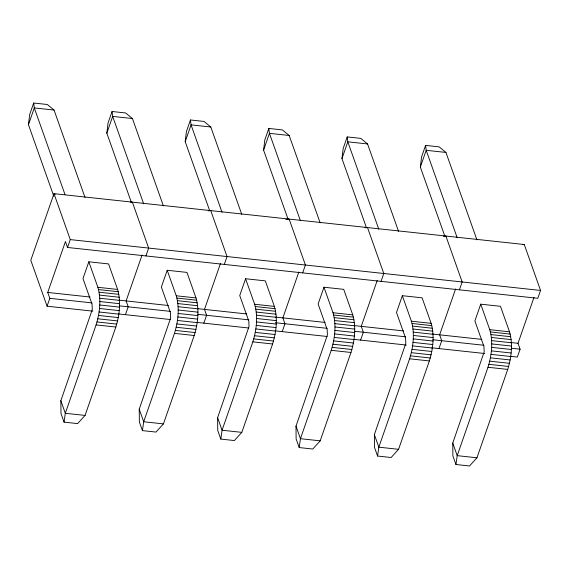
<?xml version="1.0" encoding="UTF-8"?>
<svg xmlns="http://www.w3.org/2000/svg" width="569" height="569" viewBox="0 0 569 569"><rect width="100%" height="100%" fill="white"/><g stroke="black" fill="none" stroke-linecap="round" stroke-linejoin="round"><path stroke-width="0.85" d="M64.048 422.134L65.307 413.272L96.083 324.899C99.817 312.865 101.367 299.571 97.868 287.302L88.828 261.79L108.572 263.924L117.612 289.436C121.119 301.705 119.561 315.006 115.834 327.04L85.058 415.413L77.619 423.599L64.048 422.134L60.983 413.499L60.855 400.711L92.285 309.508L92.022 304.088L82.982 278.575L88.828 261.79M142.428 430.612L143.687 421.75L174.463 333.377C178.197 321.343 179.747 308.049 176.248 295.78L167.208 270.268L186.952 272.402L195.992 297.914C199.499 310.183 197.941 323.477 194.214 335.511L163.438 423.884L155.998 432.077L142.428 430.612L139.362 421.97L139.234 409.189L170.664 317.979L170.401 312.559L161.361 287.046L167.208 270.268M220.808 439.083L222.066 430.221L252.842 341.848C256.576 329.814 258.127 316.52 254.628 304.251L245.588 278.739L265.332 280.873L274.372 306.392C277.878 318.654 276.321 331.955 272.594 343.989L241.818 432.362L234.385 440.555L220.808 439.083L217.742 430.449L217.614 417.66L249.044 326.457L248.781 321.037L239.741 295.524L245.588 278.739M299.187 447.561L300.446 438.699L331.222 350.326C334.956 338.292 336.507 324.999 333.007 312.73L323.967 287.217L343.712 289.351L352.759 314.863C356.258 327.132 354.7 340.426 350.973 352.46L320.198 440.833L312.765 449.026L299.187 447.561L296.122 438.927L295.994 426.138L327.424 334.935L327.161 329.515L318.121 303.995L323.967 287.217M377.567 456.032L378.826 447.17L409.602 358.797C413.336 346.77 414.886 333.47 411.387 321.201L402.347 295.688L422.091 297.822L431.138 323.341C434.638 335.61 433.08 348.904 429.353 360.938L398.577 449.311L391.145 457.504L377.567 456.032L374.502 447.398L374.374 434.609L405.804 343.406L405.541 337.986L396.501 312.473L402.347 295.688M455.947 464.51L457.206 455.648L487.982 367.275C491.716 355.241 493.266 341.948 489.767 329.679L480.727 304.166L500.471 306.3L509.518 331.812C513.018 344.081 511.46 357.375 507.733 369.409L476.957 457.782L469.525 465.975L455.947 464.51L452.881 455.876L452.753 443.087L484.183 351.884L483.92 346.464L474.88 320.944L480.727 304.166M53.827 196.305L28.45 124.703L29.666 114.561L33.685 103.025L47.263 104.49L54.041 110.052L85.03 197.479M131.318 202.287L106.83 133.174L108.046 123.039L112.065 111.496L125.642 112.968L132.421 118.53L163.41 205.957M209.698 210.758L185.209 141.653L186.426 131.51L190.444 119.974L204.022 121.439L210.8 127.001L241.789 214.428M288.078 219.236L263.589 150.124L264.805 139.988L268.824 128.445L282.402 129.917L289.18 135.479L320.169 222.906M366.457 227.707L341.969 158.602L343.185 148.459L347.204 136.923L360.782 138.388L367.56 143.95L398.549 231.377M444.837 236.185L420.349 167.073L421.565 156.937L425.584 145.401L439.161 146.866L445.94 152.428L476.929 239.855M28.45 124.703L34.296 107.918L33.685 103.025M47.078 306.2L49.816 298.334L47.732 292.445L65.442 241.576L67.533 247.465L537.812 298.312L540.55 290.446L524.277 244.521L53.998 193.666L30.797 260.275L47.078 306.2L92.868 311.158M106.83 133.174L112.676 116.396L112.065 111.496M67.533 247.465L70.272 239.599L53.998 193.666L55.179 194.463M142.079 255.054L126.112 300.923L128.196 306.812L125.457 314.678M185.209 141.653L191.056 124.867L190.444 119.974M145.913 255.936L148.651 248.07L132.378 202.144L130.671 202.265M220.459 263.525L204.491 309.401L206.575 315.283L203.837 323.149M263.589 150.124L269.436 133.345L268.824 128.445M224.293 264.414L227.031 256.548L210.758 210.622L208.197 210.8M298.839 272.003L282.871 317.872L284.955 323.761L282.217 331.627M341.969 158.602L347.815 141.816L347.204 136.923M302.672 272.885L305.411 265.019L289.137 219.093L285.723 219.328M377.219 280.481L361.251 326.35L363.335 332.239L360.597 340.106M420.349 167.073L426.195 150.294L425.584 145.401M381.052 281.363L383.791 273.497L367.517 227.572L364.957 227.749M455.598 288.952L439.631 334.821L441.715 340.71L438.976 348.577M459.432 289.834L462.17 281.968L445.897 236.043L443.336 236.22M510.308 356.294L517.356 357.055L520.094 349.188L518.01 343.299L533.978 297.431M522.57 244.634L524.277 244.521M54.041 110.052L34.296 107.918L64.98 194.513M132.421 118.53L112.676 116.396L143.658 203.823M210.8 127.001L191.056 124.867L222.038 212.294M289.18 135.479L269.436 133.345L300.418 220.772M367.56 143.95L347.815 141.816L378.798 229.243M445.94 152.428L426.195 150.294L457.177 237.721M70.272 239.599L540.55 290.446M97.868 287.302L117.612 289.436M176.248 295.78L195.992 297.914M254.628 304.251L274.372 306.392M333.007 312.73L352.759 314.863M411.387 321.201L431.138 323.341M489.767 329.679L509.518 331.812M98.544 289.585L118.295 291.726M176.923 298.064L196.675 300.197M255.303 306.542L275.055 308.675M333.683 315.013L353.434 317.146M412.063 323.491L431.814 325.624M490.442 331.962L510.194 334.095M99.084 292.203L118.836 294.337M177.464 300.674L197.215 302.815M255.844 309.152L275.595 311.286M334.223 317.63L353.975 319.764M412.603 326.101L432.355 328.235M490.983 334.579L510.734 336.713M99.483 295.098L119.227 297.238M177.862 303.576L197.607 305.709M256.242 312.047L275.986 314.188M334.622 320.525L354.366 322.659M413.002 329.003L432.746 331.137M491.381 337.474L511.126 339.608M47.732 292.445L90.002 297.018M119.063 300.162L168.381 305.496M197.443 308.633L246.761 313.967M275.823 317.111L325.141 322.445M354.203 325.589L403.521 330.916M432.582 334.06L481.9 339.394M510.962 342.538L518.01 343.299M99.717 298.234L119.462 300.368M178.097 306.705L197.841 308.839M256.477 315.183L276.221 317.317M334.857 323.654L354.601 325.795M413.236 332.132L432.981 334.266M491.616 340.603L511.36 342.744M99.788 301.542L119.54 303.682M178.168 310.02L197.92 312.153M256.548 318.498L276.299 320.632M334.928 326.969L354.679 329.102M413.307 335.447L433.059 337.581M491.687 343.918L511.439 346.052M49.816 298.334L92.086 302.907M119.39 305.859L170.465 311.378M197.77 314.337L248.845 319.856M275.268 322.715L327.225 328.334M354.53 331.286L405.605 336.805M432.909 339.757L483.984 345.283M511.289 348.235L520.094 349.188M99.703 304.984L119.454 307.118M178.083 313.455L197.834 315.596M256.463 321.933L276.214 324.067M334.842 330.404L354.594 332.545M413.222 338.882L432.973 341.016M491.602 347.353L511.353 349.494M99.461 308.483L119.213 310.617M177.841 316.961L197.592 319.095M256.221 325.432L275.972 327.573M334.6 333.911L354.352 336.044M412.98 342.382L432.732 344.522M491.36 350.86L511.111 352.993M118.409 313.917L170.373 319.536M196.789 322.388L248.753 328.007M275.168 330.866L327.132 336.485M353.548 339.337L406.387 345.056M431.928 347.815L484.767 353.527M99.063 311.99L118.814 314.131M177.443 320.468L197.194 322.602M255.822 328.946L275.574 331.08M334.202 337.417L353.954 339.551M412.582 345.895L432.333 348.029M490.962 354.366L510.713 356.5M98.515 315.446L118.26 317.58M176.895 323.925L196.639 326.058M255.275 332.396L275.019 334.529M333.654 340.874L353.399 343.007M412.034 349.345L431.779 351.486M490.414 357.823L510.158 359.957M97.825 318.789L117.577 320.923M176.205 327.26L195.956 329.394M254.585 335.738L274.336 337.872M332.965 344.209L352.716 346.35M411.344 352.688L431.096 354.821M489.724 361.159L509.475 363.299M97.007 321.954L116.759 324.095M175.387 330.433L195.139 332.566M253.767 338.904L273.518 341.044M332.147 347.382L351.898 349.515M410.526 355.86L430.278 357.993M488.906 364.331L508.658 366.464M96.083 324.899L115.834 327.04M174.463 333.377L194.214 335.511M252.842 341.848L272.594 343.989M331.222 350.326L350.973 352.46M409.602 358.797L429.353 360.938M487.982 367.275L507.733 369.409M85.058 415.413L65.307 413.272L60.855 400.711M163.438 423.884L143.687 421.75L139.234 409.189M241.818 432.362L222.066 430.221L217.614 417.66M320.198 440.833L300.446 438.699L295.994 426.138M398.577 449.311L378.826 447.17L374.374 434.609M476.957 457.782L457.206 455.648L452.753 443.087"/></g></svg>
